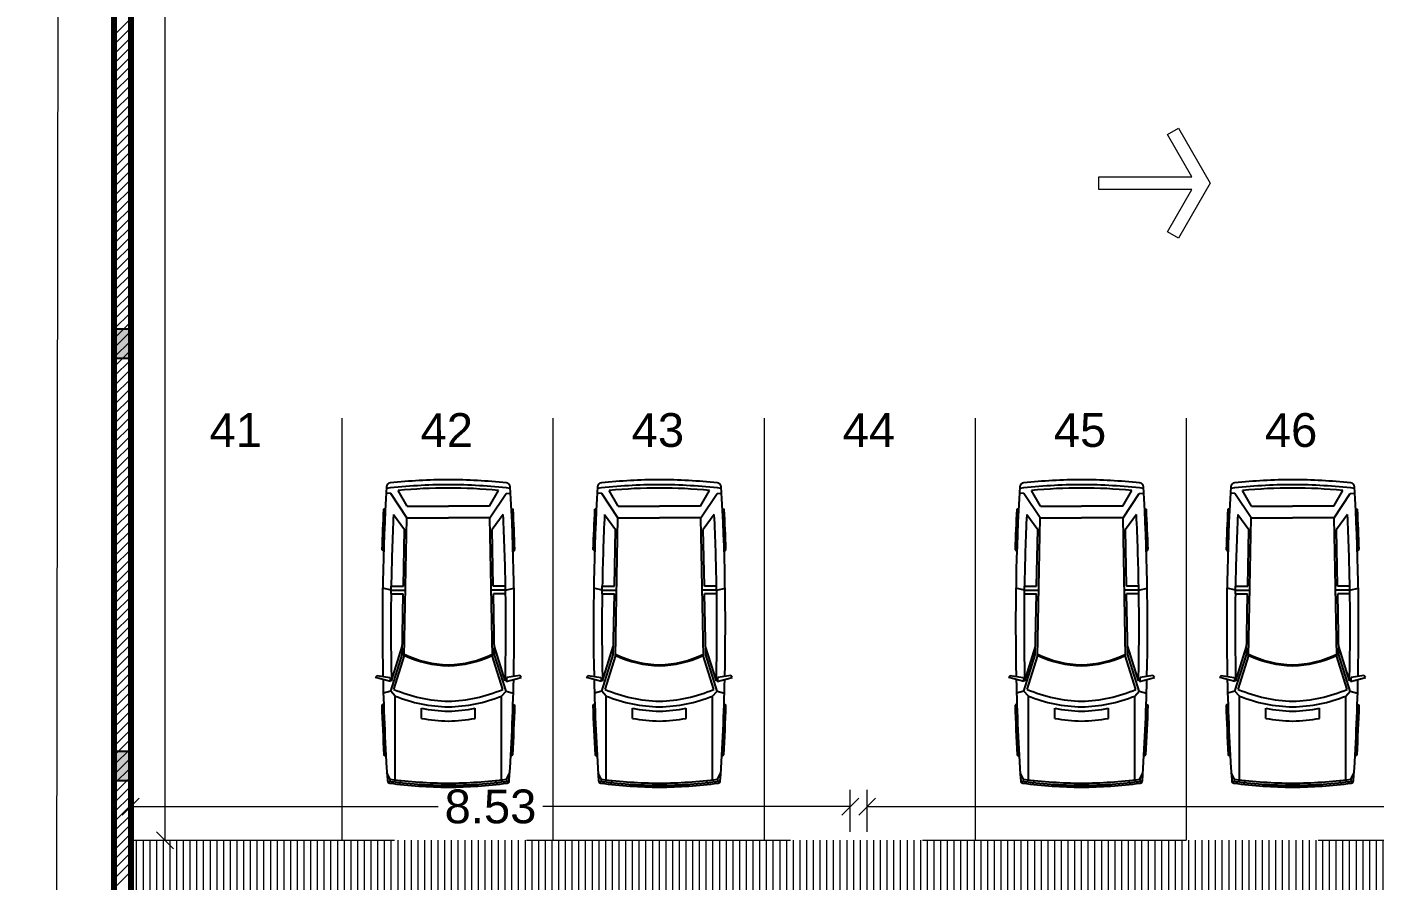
# Model space of a CAD drawing. Header units: inches. Extents: x 2 to 337, y 2 to 182.
# Drawn here: x 28.96 to 44.92, y 124.78 to 134.88 of the extents above; entities that cross this region are included whole.
import ezdxf

# ---------------------------------------------------------------- set-up
doc = ezdxf.new("R2010")
doc.units = ezdxf.units.IN
doc.header["$MEASUREMENT"] = 0
for name, pattern in [('ACAD_ISO10W100', [18, 12, -3, 0, -3]), ('HIDDEN2', [4.7625, 3.175, -1.5875]), ('LÍNEAS_OCULTAS2', [0.1875, 0.125, -0.0625])]:
    doc.linetypes.add(name, pattern=pattern)
for name, color, linetype, lineweight in [('01 eje', 30, 'ACAD_ISO10W100', 9), ('L COTAS', 1, 'Continuous', 9), ('l gris', 9, 'Continuous', 5), ('l muro', 5, 'Continuous', 80), ('L PROYEC', 4, 'HIDDEN2', 9), ('LAVADO MU', 10, 'Continuous', 5), ('smr acero', 170, 'Continuous', 15)]:
    doc.layers.add(name, color=color, linetype=linetype, lineweight=lineweight)
doc.layers.add('AUTOS', color=9, linetype='Continuous')
doc.layers.add('l olumnas', color=140, linetype='Continuous')
doc.styles.add('2mm para 1.100', font='ARIAL.TTF')
doc.styles.add('3mm para 1.100', font='ARIAL.TTF')
doc.dimstyles.new('cotas 1.100', dxfattribs={"dimscale": 2, "dimtxt": 0.2, "dimasz": 0.1, "dimexe": 0.1, "dimexo": 0.05, "dimgap": 0.05, "dimtad": 0, "dimzin": 0, "dimdsep": 46, "dimtxsty": '2mm para 1.100', "dimblk": 'OBLIQUE', "dimcen": 0.09, "dimclrd": 256, "dimclre": 256, "dimclrt": 256, "dimaunit": 1, "dimadec": 3, "dimazin": 0, "dimtfac": 1, "dimtofl": 0, "dimtmove": 2, "dimatfit": 3, "dimfxl": 0, "dimtolj": 1, "dimtzin": 0, "dimlwd": -1, "dimlwe": -1, "dimarcsym": 0})

# ---------------------------------------------------------------- blocks, each defined once
blk = doc.blocks.new('terreno1')
at = {"layer": '01 eje', "ltscale": 0.05}
blk.add_line((2858.813, 860.328), (2858.813, 730.799), dxfattribs=at)
blk = doc.blocks.new('E-120')
for p, q in [((1.249, 0.685), (1.297, 0.862)), ((1.297, 0.862), (1.321, 0.845)), ((1.321, 0.845), (1.297, 0.693)), ((0.094, 0.689), (0.069, 0.692)), ((0.094, 0.689), (0.171, 0.727)), ((0.361, 0.738), (0.383, 0.763)), ((0.982, 0.765), (0.969, 0.788)), ((1.078, 0.63), (1.136, 0.683)), ((1.136, 0.683), (1.111, 0.769)), ((1.136, 0.683), (1.566, 0.548)), ((1.158, 0.644), (1.558, 0.518)), ((1.297, 0.693), (1.249, 0.685)), ((1.26, 0.674), (1.665, 0.546)), ((2.29, 0.678), (2.29, 0.534)), ((2.29, 0.678), (2.378, 0.677)), ((2.333, 0.678), (2.358, 0.777)), ((2.333, 0.678), (2.333, 0.507)), ((2.378, 0.678), (2.378, 0.532)), ((2.789, 0.766), (2.813, 0.786)), ((3.228, 0.649), (3.052, 0.52)), ((3.191, 0.491), (3.477, 0.683)), ((3.294, 0.746), (3.29, 0.767)), ((3.477, 0.683), (3.48, 0.736)), ((0.079, 0.567), (0.054, 0.569)), ((0.086, 0.63), (1.078, 0.63)), ((1.546, 0.522), (3.191, 0.491)), ((1.566, 0.548), (2.29, 0.534)), ((2.378, 0.532), (3.052, 0.52)), ((3.191, 0.491), (3.191, 0)), ((3.328, 0.488), (3.513, 0.594)), ((3.328, 0.488), (3.328, 0)), ((0.814, 0.317), (0.934, 0.317)), ((3.191, -0.491), (3.191, 0)), ((3.328, -0.488), (3.328, 0)), ((0.814, -0.317), (0.934, -0.317)), ((0.078, -0.558), (0.053, -0.562)), ((0.086, -0.63), (1.078, -0.63)), ((1.078, -0.63), (1.136, -0.683)), ((1.136, -0.683), (1.566, -0.548)), ((1.158, -0.644), (1.558, -0.518)), ((1.26, -0.674), (1.665, -0.546)), ((1.546, -0.522), (3.191, -0.491)), ((1.566, -0.548), (2.29, -0.534)), ((2.29, -0.678), (2.29, -0.534)), ((2.333, -0.678), (2.333, -0.507)), ((2.378, -0.532), (3.052, -0.52)), ((2.378, -0.678), (2.378, -0.532)), ((3.228, -0.649), (3.052, -0.52)), ((3.191, -0.491), (3.477, -0.683)), ((3.328, -0.488), (3.513, -0.594)), ((0.094, -0.689), (0.069, -0.692)), ((0.094, -0.689), (0.171, -0.727)), ((0.361, -0.738), (0.383, -0.763)), ((0.982, -0.765), (0.969, -0.788)), ((1.136, -0.683), (1.111, -0.769)), ((1.249, -0.685), (1.297, -0.862)), ((1.297, -0.693), (1.249, -0.685)), ((1.321, -0.845), (1.297, -0.693)), ((2.29, -0.678), (2.378, -0.677)), ((2.333, -0.678), (2.358, -0.777)), ((2.789, -0.766), (2.813, -0.786)), ((3.294, -0.746), (3.29, -0.767)), ((3.477, -0.683), (3.48, -0.736)), ((1.297, -0.862), (1.321, -0.845))]:
    blk.add_line(p, q)
for centre, radius, start, end in [((5.769, -0.04), 5.769, 172.6816, 179.5994), ((5.769, -0.04), 5.747, 172.3934, 179.5979), ((0.077, 0.691), 0.03, 93.7373, 172.6816), ((5.769, -0.04), 5.722, 172.6816, 179.5961), ((1.903, -27.265), 28.046, 91.2874, 93.7373), ((1.903, -27.265), 28.069, 91.9055, 93.1027), ((2.76, -0.04), 1.742, 156.8644, 178.6721), ((1.903, -27.265), 27.946, 89.2062, 91.3172), ((1.903, -27.265), 28.046, 86.6212, 91.2121), ((1.903, -27.265), 27.946, 87.2823, 89.0264), ((1.903, -27.258), 28.06, 87.167, 88.1406), ((-2.869, -0.011), 6.45, 0.1016, 6.6242), ((3.553, 0.682), 0.05, 6.1594, 86.6212), ((-2.869, -0.011), 6.509, 0.1007, 6.1594), ((2.76, -0.04), 1.81, 158.2817, 178.7222), ((2.76, -0.04), 1.325, 155.0855, 178.2544), ((2.76, -0.04), 1.313, 154.6813, 178.2383), ((-2.869, -0.011), 6.411, 0.1023, 5.4171), ((2.76, -0.04), 1.978, 169.5792, 178.8307), ((2.76, -0.04), 1.861, 168.9125, 178.7568), ((5.769, 0.04), 5.769, 180.4006, 187.3184), ((5.769, 0.04), 5.747, 180.4021, 187.6066), ((5.769, 0.04), 5.722, 180.4039, 187.3184), ((2.76, 0.04), 1.978, 181.1693, 190.4208), ((2.76, 0.04), 1.861, 181.2432, 191.0875), ((2.76, 0.04), 1.81, 181.2778, 201.7183), ((2.76, 0.04), 1.742, 181.3279, 203.1356), ((2.76, 0.04), 1.325, 181.7456, 204.9145), ((2.76, 0.04), 1.313, 181.7617, 205.3187), ((-2.869, 0.011), 6.45, 353.3758, 359.8984), ((-2.869, 0.011), 6.411, 354.5829, 359.8977), ((-2.869, 0.011), 6.509, 353.8406, 359.8993), ((0.077, -0.691), 0.03, 187.3184, 266.2627), ((1.903, 27.265), 28.046, 266.2627, 268.7126), ((1.903, 27.265), 28.069, 266.8973, 268.0945), ((1.903, 27.265), 27.946, 268.6828, 270.7938), ((1.903, 27.265), 28.046, 268.7879, 273.3788), ((1.903, 27.265), 27.946, 270.9736, 272.7177), ((1.903, 27.258), 28.06, 271.8594, 272.833), ((3.553, -0.682), 0.05, 273.3788, 353.8406)]:
    blk.add_arc(centre, radius, start, end)
blk = doc.blocks.new('_Oblique')
at = {"color": 0, "linetype": 'ByBlock', "lineweight": -2}
blk.add_line((-0.5, -0.5), (0.5, 0.5), dxfattribs=at)
blk = doc.blocks.new('*D95')
at = {"layer": 'Defpoints', "color": 0}
for p in [(29.361, 156.769), (30.191, 156.768), (29.991, 31.949)]:
    blk.add_point(p, dxfattribs=at)
at = {"layer": 'L COTAS'}
for p, q in [((30.091, 156.768), (29.161, 156.77)), ((29.361, 156.769), (29.262, 95.269)), ((29.161, 31.95), (29.259, 93.45)), ((29.891, 31.949), (28.961, 31.95))]:
    blk.add_line(p, q, dxfattribs=at)
at = {"layer": 'L COTAS', "xscale": 0.2, "yscale": 0.2, "zscale": 0.2}
for p, rotation in [((29.361, 156.769), 89.90828215739022), ((29.161, 31.95), 269.9082821573902)]:
    blk.add_blockref('_Oblique', p, dxfattribs=dict(at, rotation=rotation))
at = {"layer": 'L COTAS', "insert": (29.261, 94.36), "char_height": 0.4, "attachment_point": 5, "rotation": 89.9083, "style": '2mm para 1.100'}
blk.add_mtext('\\A1;124.82', dxfattribs=at)
blk = doc.blocks.new('*D96')
at = {"layer": 'Defpoints', "color": 0}
for p in [(30.191, 156.594), (30.596, 156.594), (30.191, 125.25)]:
    blk.add_point(p, dxfattribs=at)
at = {"layer": 'L COTAS'}
for p, q in [((30.291, 156.594), (30.796, 156.594)), ((30.596, 156.594), (30.596, 141.696)), ((30.596, 125.25), (30.596, 140.148)), ((30.291, 125.25), (30.796, 125.25))]:
    blk.add_line(p, q, dxfattribs=at)
at = {"layer": 'L COTAS', "xscale": 0.2, "yscale": 0.2, "zscale": 0.2}
for p, rotation in [((30.596, 156.594), 90), ((30.596, 125.25), 270)]:
    blk.add_blockref('_Oblique', p, dxfattribs=dict(at, rotation=rotation))
at = {"layer": 'L COTAS', "insert": (30.596, 140.922), "char_height": 0.4, "attachment_point": 5, "rotation": 90, "style": '2mm para 1.100'}
blk.add_mtext('\\A1;31.34', dxfattribs=at)
blk = doc.blocks.new('*D97')
at = {"layer": 'Defpoints', "color": 0}
for p in [(38.713, 125.648), (30.188, 125.25), (38.713, 125.25)]:
    blk.add_point(p, dxfattribs=at)
at = {"layer": 'L COTAS'}
for p, q in [((30.188, 125.35), (30.188, 125.848)), ((38.713, 125.35), (38.713, 125.848)), ((30.188, 125.648), (33.831, 125.648)), ((38.713, 125.648), (35.071, 125.648))]:
    blk.add_line(p, q, dxfattribs=at)
at = {"layer": 'L COTAS', "xscale": 0.2, "yscale": 0.2, "zscale": 0.2, "rotation": 180}
blk.add_blockref('_Oblique', (30.188, 125.648), dxfattribs=at)
at = {"layer": 'L COTAS', "xscale": 0.2, "yscale": 0.2, "zscale": 0.2}
blk.add_blockref('_Oblique', (38.713, 125.648), dxfattribs=at)
at = {"layer": 'L COTAS', "insert": (34.451, 125.648), "char_height": 0.4, "attachment_point": 5, "style": '2mm para 1.100'}
blk.add_mtext('\\A1;8.53', dxfattribs=at)
blk = doc.blocks.new('*D98')
at = {"layer": 'Defpoints', "color": 0}
for p in [(73.75, 125.648), (38.913, 125.25), (73.75, 125.254)]:
    blk.add_point(p, dxfattribs=at)
at = {"layer": 'L COTAS'}
for p, q in [((38.913, 125.35), (38.913, 125.848)), ((73.75, 125.354), (73.75, 125.848)), ((38.913, 125.648), (55.558, 125.648)), ((73.75, 125.648), (57.106, 125.648))]:
    blk.add_line(p, q, dxfattribs=at)
at = {"layer": 'L COTAS', "xscale": 0.2, "yscale": 0.2, "zscale": 0.2, "rotation": 180}
blk.add_blockref('_Oblique', (38.913, 125.648), dxfattribs=at)
at = {"layer": 'L COTAS', "xscale": 0.2, "yscale": 0.2, "zscale": 0.2}
blk.add_blockref('_Oblique', (73.75, 125.648), dxfattribs=at)
at = {"layer": 'L COTAS', "insert": (56.332, 125.648), "char_height": 0.4, "attachment_point": 5, "style": '2mm para 1.100'}
blk.add_mtext('\\A1;34.84', dxfattribs=at)

msp = doc.modelspace()

# ---------------------------------------------------------------- hatches: boundary and pattern name
at = {"layer": 'l gris'}
h = msp.add_hatch(dxfattribs=at)
h.set_pattern_fill('LINE', color=256, scale=0.025, angle=90)
h.set_pattern_definition([(90, (-3778.86679, -701.38761), (-0.079375, 5e-18), [])])
h.paths.add_polyline_path([(30.191, 125.25), (59.191, 125.25), (59.21, 125.055), (59.267, 124.868), (59.359, 124.695), (59.484, 124.543), (59.635, 124.419), (59.808, 124.326), (59.996, 124.269), (60.191, 124.25), (73.952, 124.25), (73.997, 122.252), (38.916, 122.252), (38.916, 124.35), (30.191, 124.35)])
at = {"layer": 'smr acero'}
h = msp.add_hatch(color=256, dxfattribs=at)
h.dxf.hatch_style = 1
h.paths.add_polyline_path([(29.991, 131.305), (29.991, 130.955), (30.191, 130.955), (30.191, 131.305)])
h = msp.add_hatch(color=256, dxfattribs=at)
h.dxf.hatch_style = 1
h.paths.add_polyline_path([(29.991, 126.305), (29.991, 125.955), (30.191, 125.955), (30.191, 126.305)])

# ---------------------------------------------------------------- linework, layer by layer
at = {"linetype": 'Continuous', "lineweight": 13}
msp.add_lwpolyline([(41.655, 132.956), (41.655, 133.106), (42.759, 133.106), (42.471, 133.606), (42.601, 133.681), (42.976, 133.031), (42.601, 132.382), (42.471, 132.457), (42.759, 132.956), (41.655, 132.956)], close=True, dxfattribs=at)
at = {"layer": 'l gris'}
for p, q in [((32.691, 130.25), (32.691, 125.25)), ((35.191, 130.25), (35.191, 125.25)), ((37.691, 130.25), (37.691, 125.25)), ((40.191, 130.25), (40.191, 125.25)), ((42.691, 130.25), (42.691, 125.25))]:
    msp.add_line(p, q, dxfattribs=at)
at = {"layer": 'l muro'}
for p, q in [((29.991, 156.769), (29.991, 31.96)), ((30.191, 156.769), (30.191, 31.96))]:
    msp.add_line(p, q, dxfattribs=at)
at = {"layer": 'l olumnas'}
for points in [[(30.191, 130.955), (29.991, 130.955), (29.991, 131.305), (30.191, 131.305)], [(30.191, 125.955), (29.991, 125.955), (29.991, 126.305), (30.191, 126.305)]]:
    msp.add_lwpolyline(points, close=True, dxfattribs=at)
at = {"layer": 'L PROYEC', "linetype": 'LÍNEAS_OCULTAS2', "ltscale": 25}
msp.add_line((30.191, 125.25), (73.952, 125.25), dxfattribs=at)
at = {"layer": 'LAVADO MU'}
for p, q in [((29.991, 134.781), (30.191, 134.981)), ((29.991, 134.669), (30.191, 134.869)), ((29.991, 134.557), (30.191, 134.757)), ((29.991, 134.445), (30.191, 134.645)), ((29.991, 134.332), (30.191, 134.532)), ((29.991, 134.22), (30.191, 134.42)), ((29.991, 134.108), (30.191, 134.308)), ((29.991, 133.996), (30.191, 134.196)), ((29.991, 133.883), (30.191, 134.083)), ((29.991, 133.771), (30.191, 133.971)), ((29.991, 133.659), (30.191, 133.859)), ((29.991, 133.547), (30.191, 133.747)), ((29.991, 133.434), (30.191, 133.634)), ((29.991, 133.322), (30.191, 133.522)), ((29.991, 133.21), (30.191, 133.41)), ((29.991, 133.098), (30.191, 133.298)), ((29.991, 132.985), (30.191, 133.185)), ((29.991, 132.873), (30.191, 133.073)), ((29.991, 132.761), (30.191, 132.961)), ((29.991, 132.649), (30.191, 132.848)), ((29.991, 132.536), (30.191, 132.736)), ((29.991, 132.424), (30.191, 132.624)), ((29.991, 132.312), (30.191, 132.512)), ((29.991, 132.2), (30.191, 132.399)), ((29.991, 132.087), (30.191, 132.287)), ((29.991, 131.975), (30.191, 132.175)), ((29.991, 131.863), (30.191, 132.063)), ((29.991, 131.751), (30.191, 131.95)), ((29.991, 131.638), (30.191, 131.838)), ((29.991, 131.526), (30.191, 131.726)), ((29.991, 131.414), (30.191, 131.614)), ((29.991, 131.302), (30.191, 131.501)), ((29.991, 131.189), (30.191, 131.389)), ((29.991, 131.077), (30.191, 131.277)), ((29.991, 130.965), (30.191, 131.165)), ((29.991, 130.853), (30.191, 131.052)), ((29.991, 130.74), (30.191, 130.94)), ((29.991, 130.628), (30.191, 130.828)), ((29.991, 130.516), (30.191, 130.716)), ((29.991, 130.404), (30.191, 130.603)), ((29.991, 130.291), (30.191, 130.491)), ((29.991, 130.179), (30.191, 130.379)), ((29.991, 130.067), (30.191, 130.267)), ((29.991, 129.955), (30.191, 130.154)), ((29.991, 129.842), (30.191, 130.042)), ((29.991, 129.73), (30.191, 129.93)), ((29.991, 129.618), (30.191, 129.818)), ((29.991, 129.506), (30.191, 129.705)), ((29.991, 129.393), (30.191, 129.593)), ((29.991, 129.281), (30.191, 129.481)), ((29.991, 129.169), (30.191, 129.369)), ((29.991, 129.057), (30.191, 129.256)), ((29.991, 128.944), (30.191, 129.144)), ((29.991, 128.832), (30.191, 129.032)), ((29.991, 128.72), (30.191, 128.92)), ((29.991, 128.608), (30.191, 128.807)), ((29.991, 128.495), (30.191, 128.695)), ((29.991, 128.383), (30.191, 128.583)), ((29.991, 128.271), (30.191, 128.471)), ((29.991, 128.159), (30.191, 128.358)), ((29.991, 128.046), (30.191, 128.246)), ((29.991, 127.934), (30.191, 128.134)), ((29.991, 127.822), (30.191, 128.022)), ((29.991, 127.71), (30.191, 127.909)), ((29.991, 127.597), (30.191, 127.797)), ((29.991, 127.485), (30.191, 127.685)), ((29.991, 127.373), (30.191, 127.573)), ((29.991, 127.26), (30.191, 127.46)), ((29.991, 127.148), (30.191, 127.348)), ((29.991, 127.036), (30.191, 127.236)), ((29.991, 126.924), (30.191, 127.124)), ((29.991, 126.811), (30.191, 127.011)), ((29.991, 126.699), (30.191, 126.899)), ((29.991, 126.587), (30.191, 126.787)), ((29.991, 126.475), (30.191, 126.675)), ((29.991, 126.362), (30.191, 126.562)), ((29.991, 126.25), (30.191, 126.45)), ((29.991, 126.138), (30.191, 126.338)), ((29.991, 126.026), (30.191, 126.226)), ((29.991, 125.913), (30.191, 126.113)), ((29.991, 125.801), (30.191, 126.001)), ((29.991, 125.689), (30.191, 125.889)), ((29.991, 125.577), (30.191, 125.777)), ((29.991, 125.464), (30.191, 125.664)), ((29.991, 125.352), (30.191, 125.552)), ((29.991, 125.24), (30.191, 125.44)), ((29.991, 125.128), (30.191, 125.328)), ((29.991, 125.015), (30.191, 125.215)), ((29.991, 124.903), (30.191, 125.103)), ((29.991, 124.791), (30.191, 124.991)), ((29.991, 124.679), (30.191, 124.879))]:
    msp.add_line(p, q, dxfattribs=at)

# ---------------------------------------------------------------- block references
at = {"layer": 'AUTOS', "color": 0, "rotation": 90.00000000000001}
for p in [(33.952, 125.879), (36.452, 125.879), (41.452, 125.879), (43.952, 125.879)]:
    msp.add_blockref('E-120', p, dxfattribs=at)
at = {"layer": 'l muro'}
msp.add_blockref('terreno1', (-2828.822, -701.391), dxfattribs=at)

# ---------------------------------------------------------------- texts
at = {"layer": 'l gris', "style": '3mm para 1.100'}
for s, p in [('41', (31.123, 129.907)), ('42', (33.623, 129.907)), ('43', (36.123, 129.907)), ('44', (38.623, 129.907)), ('45', (41.123, 129.907)), ('46', (43.623, 129.907))]:
    msp.add_text(s, height=0.4, rotation=0.1222, dxfattribs=at).set_placement(p)

# ---------------------------------------------------------------- dimensions: what is measured, and where the dimension line sits
at = {"layer": 'L COTAS'}
dim = msp.add_aligned_dim(p1=(29.991, 31.949), p2=(30.191, 156.768), distance=0.83, dimstyle='cotas 1.100', override={"dimfxl": 0.1, "dimarcsym": 1}, dxfattribs=at)
dim.commit()
dim.dimension.update_dxf_attribs({"geometry": '*D95', "text_midpoint": (29.261, 94.36)})
dim = msp.add_linear_dim(base=(30.596, 156.594), p1=(30.191, 125.25), p2=(30.191, 156.594), angle=90, dimstyle='cotas 1.100', override={"dimfxl": 0.1, "dimarcsym": 1}, dxfattribs=at)
dim.commit()
dim.dimension.update_dxf_attribs({"geometry": '*D96', "text_midpoint": (30.596, 140.922)})
for base, p1, p2, picture, middle in [((38.7135, 125.6482), (30.1882, 125.2503), (38.7135, 125.2503), '*D97', (34.4508, 125.6482)), ((73.75, 125.648), (38.913, 125.25), (73.75, 125.254), '*D98', (56.332, 125.648))]:
    dim = msp.add_linear_dim(base=base, p1=p1, p2=p2, dimstyle='cotas 1.100', override={"dimfxl": 0.1, "dimarcsym": 1}, dxfattribs=at)
    dim.commit()
    dim.dimension.update_dxf_attribs({"geometry": picture, "text_midpoint": middle})

doc.saveas('drawing.dxf')
